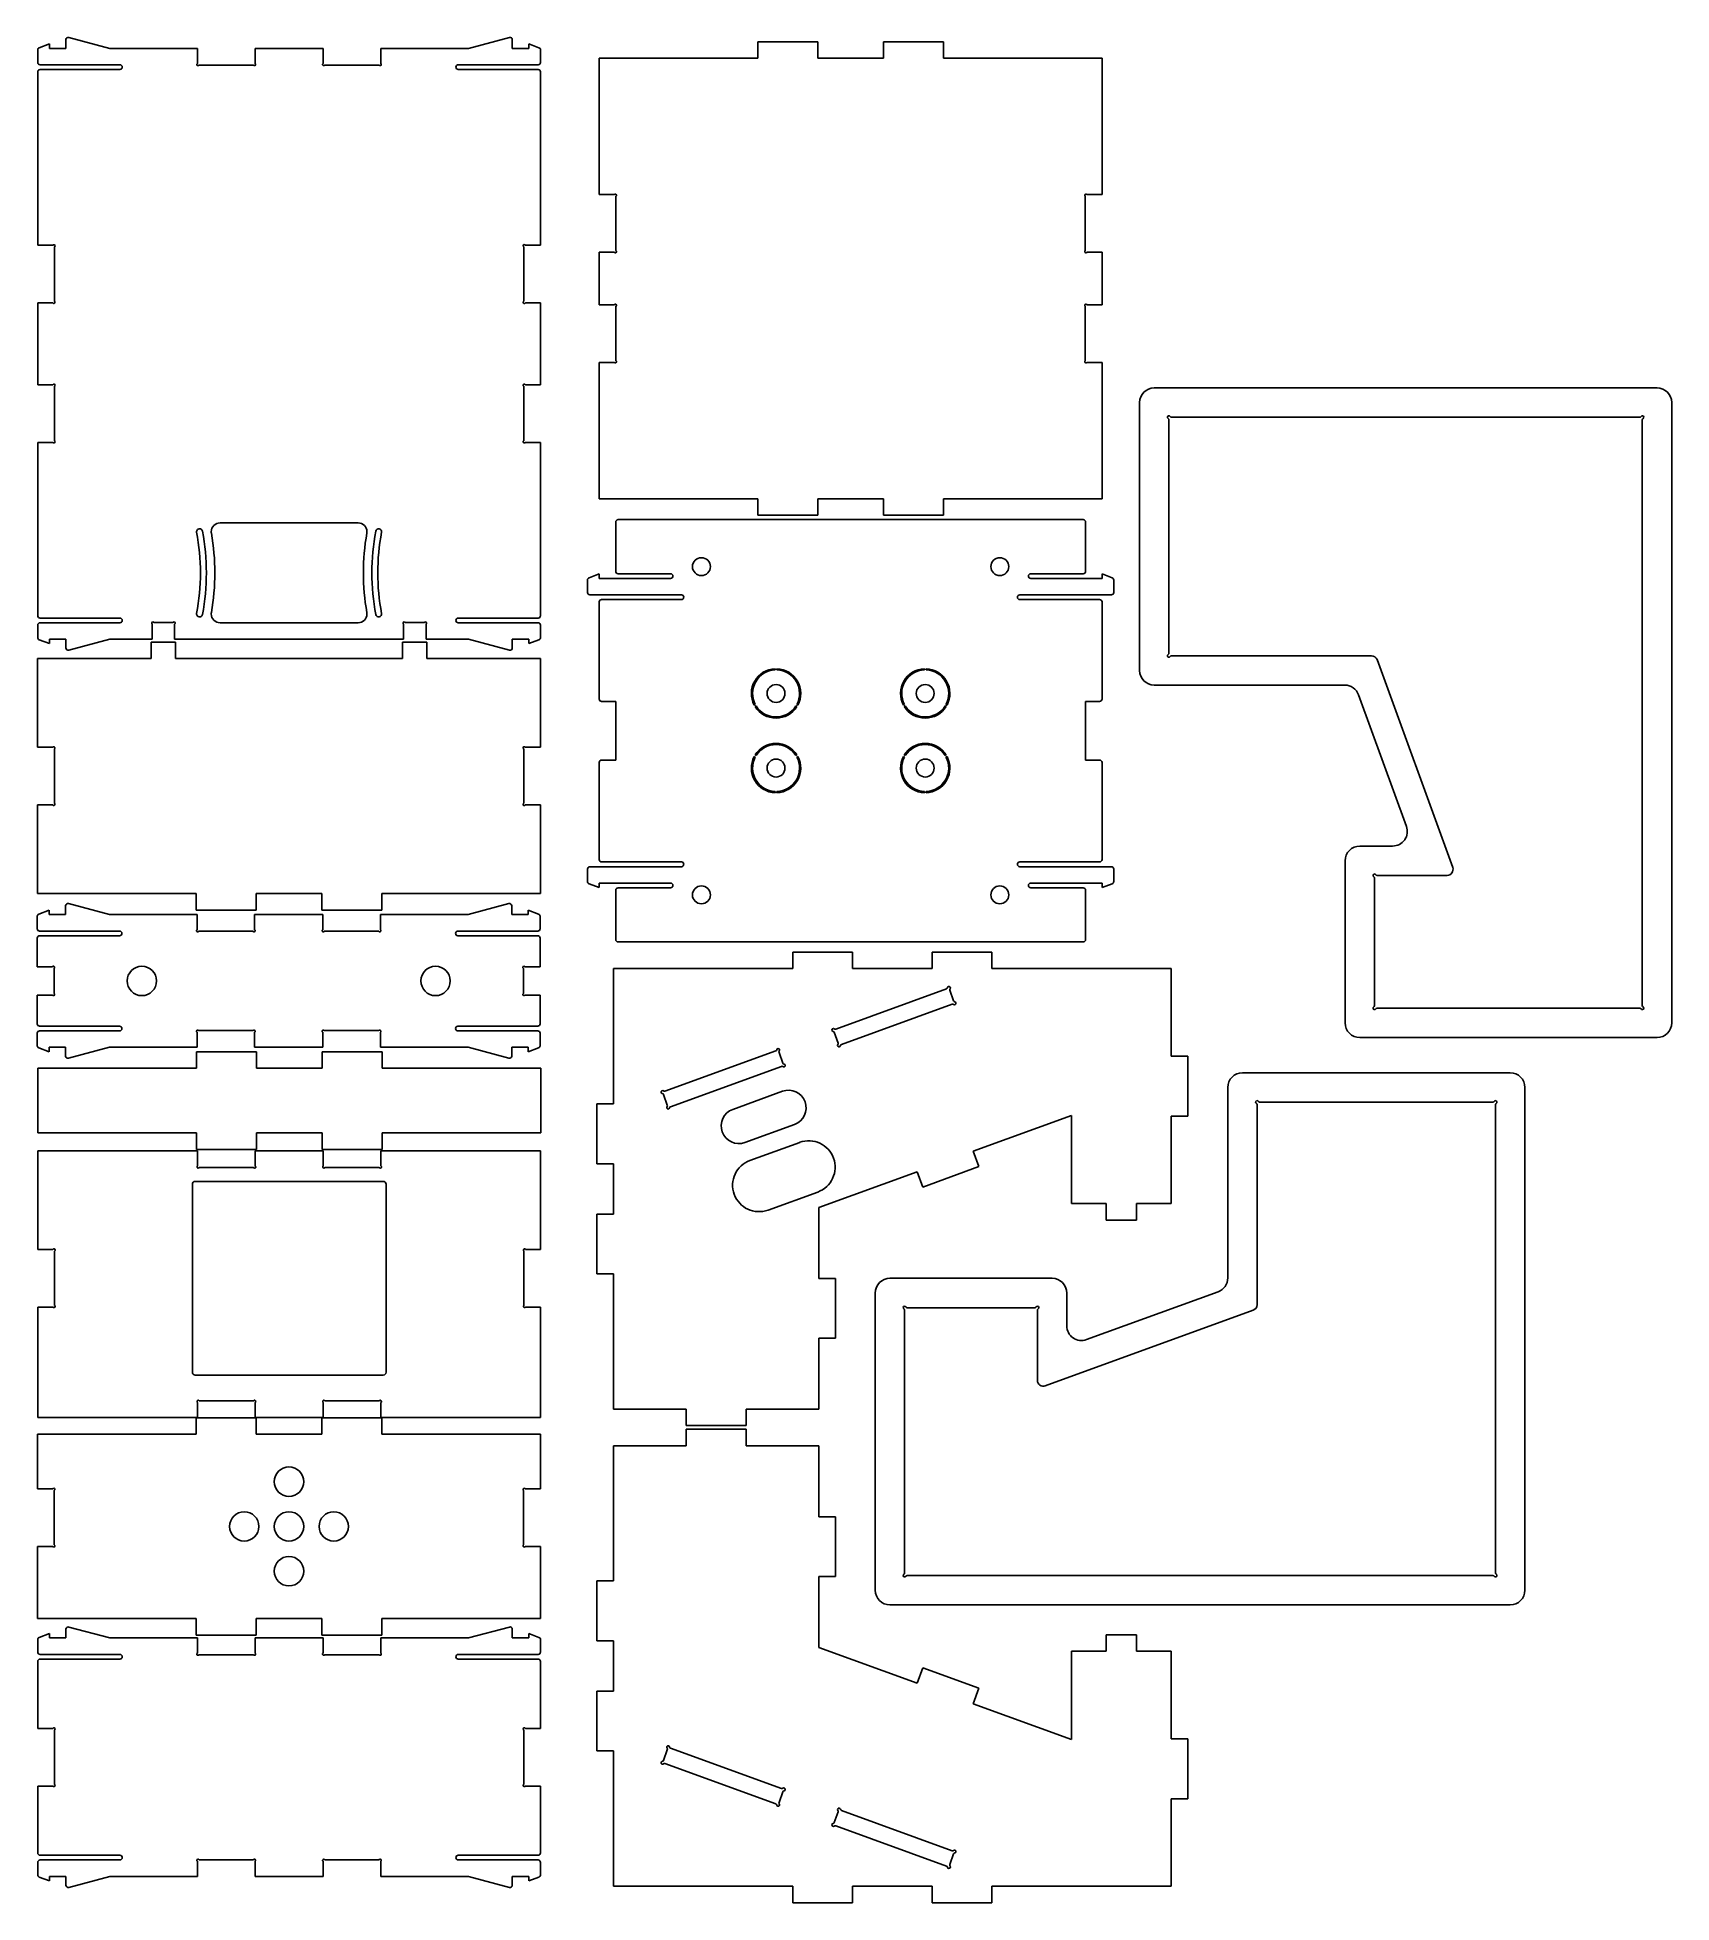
# Model space of a CAD drawing. Header units: millimetres. Extents: x 0 to 278, y -3 to 315.
import ezdxf

# ---------------------------------------------------------------- set-up
doc = ezdxf.new("R2010")
doc.units = ezdxf.units.MM
for name, color, linetype in [('Shape2DView', 7, 'CONTINUOUS'), ('Shape2DView001', 7, 'CONTINUOUS'), ('Shape2DView003', 7, 'CONTINUOUS'), ('Shape2DView004', 7, 'CONTINUOUS'), ('Shape2DView005', 7, 'CONTINUOUS'), ('Shape2DView006', 7, 'CONTINUOUS'), ('Shape2DView007', 7, 'CONTINUOUS'), ('Shape2DView008', 7, 'CONTINUOUS'), ('Shape2DView009', 7, 'CONTINUOUS'), ('Shape2DView010', 7, 'CONTINUOUS'), ('Shape2DView011', 7, 'CONTINUOUS'), ('Shape2DView012', 7, 'CONTINUOUS'), ('Shape2DView013', 7, 'CONTINUOUS')]:
    doc.layers.add(name, color=color, linetype=linetype)

msp = doc.modelspace()

# ---------------------------------------------------------------- linework, layer by layer
at = {"layer": 'Shape2DView'}
for p, q in [((0, 40.0785), (0, 42.2013)), ((0.259551, 42.5758), (2, 43.2285)), ((2, 43.2285), (2, 42.4785)), ((2, 42.4785), (4.8, 42.4785)), ((4.8, 42.4785), (4.8, 43.9572)), ((5.30353, 44.3436), (12.2641, 42.4785)), ((12.2641, 42.4785), (27.1934, 42.4785)), ((27.1934, 42.4785), (27.1934, 39.9038)), ((37.0067, 42.4785), (48.5934, 42.4785)), ((37.0067, 42.4785), (37.0067, 39.9038)), ((48.5934, 42.4785), (48.5934, 39.9038)), ((58.4067, 42.4785), (73.3359, 42.4785)), ((58.4067, 42.4785), (58.4067, 39.9038)), ((73.3359, 42.4785), (80.2965, 44.3436)), ((80.8, 43.9572), (80.8, 42.4785)), ((80.8, 42.4785), (83.6, 42.4785)), ((85.3404, 42.5758), (83.6, 43.2285)), ((83.6, 43.2285), (83.6, 42.4785)), ((85.6, 42.2013), (85.6, 40.0785)), ((0, 27.0851), (0, 38.4785)), ((14, 39.6785), (0.4, 39.6785)), ((0.4, 38.8785), (14, 38.8785)), ((36.7347, 39.6318), (27.4653, 39.6318)), ((58.1347, 39.6318), (48.8653, 39.6318)), ((85.2, 39.6785), (71.6, 39.6785)), ((71.6, 38.8785), (85.2, 38.8785)), ((85.6, 38.4785), (85.6, 27.0851)), ((0, 27.0851), (2.57466, 27.0851)), ((2.84665, 26.8132), (2.84665, 17.5438)), ((82.7534, 26.8132), (82.7534, 17.5438)), ((83.0253, 27.0851), (85.6, 27.0851)), ((0, 17.2718), (2.57466, 17.2718)), ((0, 5.8785), (0, 17.2718)), ((83.0253, 17.2718), (85.6, 17.2718)), ((85.6, 17.2718), (85.6, 5.8785)), ((0, 2.1557), (0, 4.2785)), ((14, 5.4785), (0.4, 5.4785)), ((0.4, 4.6785), (14, 4.6785)), ((27.1934, 1.8785), (27.1934, 4.45316)), ((27.4653, 4.72515), (36.7347, 4.72515)), ((37.0067, 1.8785), (37.0067, 4.45316)), ((48.5934, 1.8785), (48.5934, 4.45316)), ((48.8653, 4.72515), (58.1347, 4.72515)), ((58.4067, 1.8785), (58.4067, 4.45316)), ((85.2, 5.4785), (71.6, 5.4785)), ((71.6, 4.6785), (85.2, 4.6785)), ((85.6, 4.2785), (85.6, 2.1557)), ((0.259551, 1.78116), (2, 1.1285)), ((2, 1.1285), (2, 1.8785)), ((4.8, 1.8785), (2, 1.8785)), ((4.8, 0.399786), (4.8, 1.8785)), ((12.2641, 1.8785), (5.30353, 0.013416)), ((27.1934, 1.8785), (12.2641, 1.8785)), ((48.5934, 1.8785), (37.0067, 1.8785)), ((73.3359, 1.8785), (58.4067, 1.8785)), ((80.2965, 0.013416), (73.3359, 1.8785)), ((80.8, 1.8785), (80.8, 0.399786)), ((83.6, 1.8785), (80.8, 1.8785)), ((83.6, 1.1285), (83.6, 1.8785)), ((85.3404, 1.78116), (83.6, 1.1285))]:
    msp.add_line(p, q, dxfattribs=at)
for centre, radius, start, end in [((0.4, 42.2013), 0.4, 110.556, 180), ((5.2, 43.9572), 0.4, 75, 180), ((80.4, 43.9572), 0.4, 0, 105), ((85.2, 42.2013), 0.4, 0, 69.444), ((0.4, 40.0785), 0.4, 180, -90), ((0.4, 38.4785), 0.4, 90, 180), ((14, 39.2785), 0.4, -90, 90), ((27.2929, 39.7314), 0.19911, 120, -90), ((27.2929, 39.7314), 0.19911, -90, -30), ((36.9071, 39.7314), 0.19911, -150, -90), ((36.9071, 39.7314), 0.19911, -90, 60), ((48.6929, 39.7314), 0.19911, 120, -90), ((48.6929, 39.7314), 0.19911, -90, -30), ((58.3071, 39.7314), 0.19911, -150, -90), ((58.3071, 39.7314), 0.19911, -90, 60), ((71.6, 39.2785), 0.4, 90, -90), ((85.2, 40.0785), 0.4, -90, 0), ((85.2, 38.4785), 0.4, 0, 90), ((2.74709, 26.9856), 0.19911, 0, 150), ((2.74709, 26.9856), 0.19911, -60, 0), ((82.8529, 26.9856), 0.19911, 30, -120), ((2.74709, 17.3714), 0.19911, -150, 0), ((2.74709, 17.3714), 0.19911, 0, 60), ((82.8529, 17.3714), 0.19911, 120, -30), ((0.4, 5.8785), 0.4, 180, -90), ((0.4, 4.2785), 0.4, 90, 180), ((14, 5.0785), 0.4, -90, 90), ((27.2929, 4.62559), 0.19911, 90, -120), ((27.2929, 4.62559), 0.19911, 30, 90), ((36.9071, 4.62559), 0.19911, 90, 150), ((36.9071, 4.62559), 0.19911, -60, 90), ((48.6929, 4.62559), 0.19911, 90, -120), ((48.6929, 4.62559), 0.19911, 30, 90), ((58.3071, 4.62559), 0.19911, 90, 150), ((58.3071, 4.62559), 0.19911, -60, 90), ((71.6, 5.0785), 0.4, 90, -90), ((85.2, 5.8785), 0.4, -90, 0), ((85.2, 4.2785), 0.4, 0, 90), ((0.4, 2.1557), 0.4, 180, -110.556), ((5.2, 0.399786), 0.4, 180, -75), ((80.4, 0.399786), 0.4, -105, 0), ((85.2, 2.1557), 0.4, -69.444, 0)]:
    msp.add_arc(centre, radius, start, end, dxfattribs=at)
at = {"layer": 'Shape2DView001'}
for p, q in [((37.1707, 79.9521), (26.984, 79.9521)), ((26.984, 77.1521), (26.984, 79.9521)), ((37.1707, 77.1521), (37.1707, 79.9521)), ((58.5707, 79.9522), (48.384, 79.9522)), ((48.384, 77.1522), (48.384, 79.9522)), ((58.5707, 77.1522), (58.5707, 79.9522)), ((-0.022659, 77.152), (26.984, 77.1521)), ((-0.022624, 67.8637), (-0.022659, 77.152)), ((37.1707, 77.1521), (48.384, 77.1522)), ((58.5707, 77.1522), (85.5773, 77.1523)), ((85.5773, 77.1523), (85.5774, 67.864)), ((2.55204, 67.8637), (-0.022624, 67.8637)), ((2.82403, 67.5917), (2.82406, 58.3224)), ((82.7307, 67.592), (82.7308, 58.3227)), ((85.5774, 67.864), (83.0027, 67.864)), ((2.55207, 58.0504), (-0.022587, 58.0504)), ((-0.022541, 45.7824), (-0.022587, 58.0504)), ((85.5774, 58.0507), (83.0028, 58.0507)), ((85.5774, 58.0507), (85.5775, 45.7827)), ((26.9841, 45.7825), (-0.022541, 45.7824)), ((26.9841, 45.7825), (26.9841, 42.9825)), ((48.3841, 45.7826), (37.1708, 45.7826)), ((37.1708, 45.7826), (37.1708, 42.9826)), ((48.3841, 45.7826), (48.3841, 42.9826)), ((85.5775, 45.7827), (58.5708, 45.7826)), ((58.5708, 45.7826), (58.5708, 42.9826)), ((26.9841, 42.9825), (37.1708, 42.9826)), ((48.3841, 42.9826), (58.5708, 42.9826))]:
    msp.add_line(p, q, dxfattribs=at)
for centre in [(42.7774, 69.0874), (35.1574, 61.4673), (42.7774, 61.4674), (50.3974, 61.4674), (42.7774, 53.8474)]:
    msp.add_circle(centre, 2.5, dxfattribs=at)
for centre, start, end in [((2.72447, 67.7642), -59.9998, 150), ((82.8303, 67.7645), 30.0002, -180), ((82.8303, 67.7645), -180, -120), ((2.72451, 58.15), -150, 60.0002), ((82.8303, 58.1503), 120, -180), ((82.8303, 58.1503), -180, -29.9998)]:
    msp.add_arc(centre, 0.19911, start, end, dxfattribs=at)
at = {"layer": 'Shape2DView003'}
for p, q in [((27.0353, 139.459), (27.0353, 142.259)), ((37.222, 142.259), (27.0353, 142.259)), ((37.222, 139.459), (37.222, 142.259)), ((48.4353, 139.459), (48.4353, 142.259)), ((58.622, 142.259), (48.4353, 142.259)), ((58.622, 139.459), (58.622, 142.259)), ((0.028462, 128.458), (0.028606, 139.46)), ((0.028606, 139.46), (27.0353, 139.459)), ((37.222, 139.459), (48.4353, 139.459)), ((58.622, 139.459), (85.6286, 139.459)), ((85.6286, 139.459), (85.6285, 128.457)), ((27.0351, 128.458), (0.028462, 128.458)), ((27.0351, 128.458), (27.0351, 125.658)), ((48.4351, 128.458), (37.2218, 128.458)), ((37.2218, 128.458), (37.2218, 125.658)), ((48.4351, 128.458), (48.4351, 125.658)), ((85.6285, 128.457), (58.6218, 128.458)), ((58.6218, 128.458), (58.6218, 125.658)), ((27.0351, 125.658), (37.2218, 125.658)), ((48.4351, 125.658), (58.6218, 125.658))]:
    msp.add_line(p, q, dxfattribs=at)
at = {"layer": 'Shape2DView004'}
for p, q in [((-0.072751, 163.236), (-0.072751, 165.359)), ((1.92725, 166.386), (0.1868, 165.734)), ((1.92725, 165.636), (1.92725, 166.386)), ((1.92725, 165.636), (4.72725, 165.636)), ((4.72725, 165.636), (4.72725, 167.115)), ((5.23078, 167.501), (12.1914, 165.636)), ((12.1914, 165.636), (27.1206, 165.636)), ((27.1206, 165.636), (27.1206, 163.062)), ((36.9339, 165.636), (48.5206, 165.636)), ((36.9339, 165.636), (36.9339, 163.062)), ((48.5206, 165.636), (48.5206, 163.062)), ((58.3339, 165.636), (73.2631, 165.636)), ((58.3339, 165.636), (58.3339, 163.062)), ((73.2631, 165.636), (80.2237, 167.501)), ((80.7272, 167.115), (80.7272, 165.636)), ((80.7272, 165.636), (83.5272, 165.636)), ((83.5272, 166.386), (85.2677, 165.734)), ((83.5272, 165.636), (83.5272, 166.386)), ((85.5272, 165.359), (85.5272, 163.236)), ((13.9272, 162.836), (0.327249, 162.836)), ((0.327249, 162.036), (13.9272, 162.036)), ((36.6619, 162.79), (27.3926, 162.79)), ((58.0619, 162.79), (48.7926, 162.79)), ((85.1272, 162.836), (71.5272, 162.836)), ((71.5272, 162.036), (85.1272, 162.036)), ((-0.072751, 156.743), (-0.072751, 161.636)), ((85.5272, 161.636), (85.5272, 156.743)), ((-0.072751, 156.743), (2.50191, 156.743)), ((2.7739, 156.471), (2.7739, 152.202)), ((82.6806, 156.471), (82.6806, 152.202)), ((82.9526, 156.743), (85.5272, 156.743)), ((-0.072751, 151.93), (2.50191, 151.93)), ((-0.072751, 147.036), (-0.072751, 151.93)), ((82.9526, 151.93), (85.5272, 151.93)), ((85.5272, 151.93), (85.5272, 147.036)), ((13.9272, 146.636), (0.327249, 146.636)), ((85.1272, 146.636), (71.5272, 146.636)), ((-0.072751, 143.314), (-0.072751, 145.436)), ((0.1868, 142.939), (1.92725, 142.286)), ((0.327249, 145.836), (13.9272, 145.836)), ((1.92725, 143.036), (1.92725, 142.286)), ((4.72725, 143.036), (1.92725, 143.036)), ((4.72725, 141.558), (4.72725, 143.036)), ((12.1914, 143.036), (5.23078, 141.171)), ((27.1206, 143.036), (12.1914, 143.036)), ((27.1206, 145.611), (27.1206, 143.036)), ((36.6619, 145.883), (27.3926, 145.883)), ((36.9339, 145.611), (36.9339, 143.036)), ((48.5206, 143.036), (36.9339, 143.036)), ((48.5206, 145.611), (48.5206, 143.036)), ((58.0619, 145.883), (48.7926, 145.883)), ((58.3339, 145.611), (58.3339, 143.036)), ((73.2631, 143.036), (58.3339, 143.036)), ((71.5272, 145.836), (85.1272, 145.836)), ((80.2237, 141.171), (73.2631, 143.036)), ((80.7272, 143.036), (80.7272, 141.558)), ((83.5272, 143.036), (80.7272, 143.036)), ((83.5272, 143.036), (83.5272, 142.286)), ((85.2677, 142.939), (83.5272, 142.286)), ((85.5272, 145.436), (85.5272, 143.314))]:
    msp.add_line(p, q, dxfattribs=at)
for centre in [(17.7272, 154.336), (67.7272, 154.336)]:
    msp.add_circle(centre, 2.5, dxfattribs=at)
for centre, radius, start, end in [((0.327249, 165.359), 0.4, 110.556, 180), ((5.12725, 167.115), 0.4, 75, 180), ((80.3272, 167.115), 0.4, 0, 105), ((85.1272, 165.359), 0.4, 0, 69.444), ((0.327249, 163.236), 0.4, 180, -90), ((0.327249, 161.636), 0.4, 90, 180), ((13.9272, 162.436), 0.4, -90, 90), ((27.2202, 162.889), 0.19911, 120, -90), ((27.2202, 162.889), 0.19911, -90, -30), ((36.8343, 162.889), 0.19911, -150, -90), ((36.8343, 162.889), 0.19911, -90, 60), ((48.6202, 162.889), 0.19911, 120, -90), ((48.6202, 162.889), 0.19911, -90, -30), ((58.2343, 162.889), 0.19911, -150, -90), ((58.2343, 162.889), 0.19911, -90, 60), ((71.5272, 162.436), 0.4, 90, -90), ((85.1272, 163.236), 0.4, -90, 0), ((85.1272, 161.636), 0.4, 0, 90), ((2.67434, 156.643), 0.19911, 0, 150), ((2.67434, 156.643), 0.19911, -60, 0), ((82.7802, 156.643), 0.19911, 30, -120), ((2.67434, 152.029), 0.19911, -150, 0), ((2.67434, 152.029), 0.19911, 0, 60), ((82.7802, 152.029), 0.19911, 120, -30), ((0.327249, 147.036), 0.4, 180, -90), ((13.9272, 146.236), 0.4, -90, 90), ((71.5272, 146.236), 0.4, 90, -90), ((85.1272, 147.036), 0.4, -90, 0), ((0.327249, 145.436), 0.4, 90, 180), ((0.327249, 143.314), 0.4, 180, -110.556), ((27.2202, 145.783), 0.19911, 30, -120), ((36.8343, 145.783), 0.19911, -60, 150), ((48.6202, 145.783), 0.19911, 30, -120), ((58.2343, 145.783), 0.19911, -60, 150), ((85.1272, 145.436), 0.4, 0, 90), ((85.1272, 143.314), 0.4, -69.444, 0), ((5.12725, 141.558), 0.4, 180, -75), ((80.3272, 141.558), 0.4, -105, 0)]:
    msp.add_arc(centre, radius, start, end, dxfattribs=at)
at = {"layer": 'Shape2DView005'}
for p, q in [((23.4735, 212.012), (19.2868, 212.012)), ((19.2868, 209.212), (19.2868, 212.012)), ((23.4735, 209.212), (23.4735, 212.012)), ((66.2735, 212.013), (62.0868, 212.013)), ((62.0868, 209.213), (62.0868, 212.013)), ((66.2735, 209.213), (66.2735, 212.013)), ((-0.019845, 209.212), (19.2868, 209.212)), ((-0.019758, 194.119), (-0.019845, 209.212)), ((23.4735, 209.212), (62.0868, 209.213)), ((66.2735, 209.213), (85.5802, 209.213)), ((85.5802, 209.213), (85.5802, 194.12)), ((2.5549, 194.119), (-0.019758, 194.119)), ((2.82689, 193.847), (2.82695, 184.578)), ((82.7336, 193.847), (82.7336, 184.578)), ((85.5802, 194.12), (83.0056, 194.119)), ((2.55496, 184.306), (-0.019702, 184.306)), ((-0.019616, 169.212), (-0.019702, 184.306)), ((85.5803, 184.306), (83.0056, 184.306)), ((85.5803, 184.306), (85.5804, 169.213)), ((26.987, 169.213), (-0.019616, 169.212)), ((26.987, 169.213), (26.9871, 166.413)), ((48.387, 169.213), (37.1737, 169.213)), ((37.1737, 169.213), (37.1738, 166.413)), ((48.387, 169.213), (48.3871, 166.413)), ((85.5804, 169.213), (58.5737, 169.213)), ((58.5737, 169.213), (58.5738, 166.413)), ((26.9871, 166.413), (37.1738, 166.413)), ((48.3871, 166.413), (58.5738, 166.413))]:
    msp.add_line(p, q, dxfattribs=at)
for centre, start, end in [((2.72734, 194.019), -59.9997, 150), ((82.8331, 194.02), 30.0003, -180), ((82.8331, 194.02), -180, -120), ((2.72739, 184.405), -150, 60.0003), ((82.8332, 184.406), 120, -180), ((82.8332, 184.406), -180, -29.9997)]:
    msp.add_arc(centre, 0.19911, start, end, dxfattribs=at)
at = {"layer": 'Shape2DView006'}
for p, q in [((4.8, 314.591), (4.8, 313.112)), ((12.2641, 313.112), (5.30353, 314.977)), ((80.2965, 314.977), (73.3359, 313.112)), ((80.8, 313.112), (80.8, 314.591)), ((0, 310.712), (0, 312.835)), ((0.259551, 313.209), (2, 313.862)), ((2, 313.862), (2, 313.112)), ((2, 313.112), (4.8, 313.112)), ((27.1933, 313.112), (12.2641, 313.112)), ((27.1933, 313.112), (27.1933, 310.537)), ((37.0066, 313.112), (37.0066, 310.537)), ((48.5934, 313.112), (37.0066, 313.112)), ((48.5934, 313.112), (48.5934, 310.537)), ((58.4066, 313.112), (58.4066, 310.537)), ((73.3359, 313.112), (58.4067, 313.112)), ((83.6, 313.112), (80.8, 313.112)), ((83.6, 313.862), (83.6, 313.112)), ((85.3404, 313.209), (83.6, 313.862)), ((85.6, 312.835), (85.6, 310.712)), ((0, 279.594), (0, 309.112)), ((14, 310.312), (0.4, 310.312)), ((0.4, 309.512), (14, 309.512)), ((36.7347, 310.265), (27.4653, 310.265)), ((58.1347, 310.265), (48.8653, 310.265)), ((85.2, 310.312), (71.6, 310.312)), ((71.6, 309.512), (85.2, 309.512)), ((85.6, 309.112), (85.6, 279.594)), ((0, 279.594), (2.57466, 279.594)), ((83.0253, 279.594), (85.6, 279.594)), ((2.84665, 279.322), (2.84665, 270.052)), ((82.7533, 279.322), (82.7533, 270.052)), ((0, 255.844), (0, 269.78)), ((0, 269.78), (2.57466, 269.78)), ((83.0253, 269.78), (85.6, 269.78)), ((85.6, 269.78), (85.6, 255.844)), ((0, 255.844), (2.57466, 255.844)), ((2.84665, 255.572), (2.84665, 246.302)), ((82.7533, 255.572), (82.7533, 246.302)), ((83.0253, 255.844), (85.6, 255.844)), ((0, 216.512), (0, 246.03)), ((0, 246.03), (2.57466, 246.03)), ((83.0253, 246.03), (85.6, 246.03)), ((85.6, 246.03), (85.6, 216.512)), ((31.05, 232.312), (54.55, 232.312)), ((14, 216.112), (0.4, 216.112)), ((71.6, 216.112), (85.2, 216.112)), ((0, 212.789), (0, 214.912)), ((0.4, 215.312), (14, 215.312)), ((19.4933, 212.512), (19.4933, 215.087)), ((19.7653, 215.359), (23.0347, 215.359)), ((23.3066, 212.512), (23.3066, 215.087)), ((54.55, 215.312), (31.05, 215.312)), ((62.2933, 212.512), (62.2933, 215.087)), ((62.5653, 215.359), (65.8347, 215.359)), ((66.1066, 212.512), (66.1066, 215.087)), ((85.2, 215.312), (71.6, 215.312)), ((85.6, 214.912), (85.6, 212.789)), ((0.259551, 212.415), (2, 211.762)), ((2, 212.512), (4.8, 212.512)), ((2, 211.762), (2, 212.512)), ((4.8, 212.512), (4.8, 211.033)), ((5.30353, 210.647), (12.2641, 212.512)), ((12.2641, 212.512), (19.4933, 212.512)), ((23.3066, 212.512), (62.2933, 212.512)), ((66.1066, 212.512), (73.3359, 212.512)), ((73.3359, 212.512), (80.2965, 210.647)), ((83.6, 212.512), (80.8, 212.512)), ((80.8, 211.033), (80.8, 212.512)), ((83.6, 211.762), (83.6, 212.512)), ((85.3404, 212.415), (83.6, 211.762))]:
    msp.add_line(p, q, dxfattribs=at)
for centre, radius, start, end in [((5.2, 314.591), 0.4, 75, 180), ((80.4, 314.591), 0.4, 0, 105), ((0.4, 312.835), 0.4, 110.556, 180), ((85.2, 312.835), 0.4, 0, 69.444), ((0.4, 310.712), 0.4, 180, -90), ((0.4, 309.112), 0.4, 90, 180), ((14, 309.912), 0.4, -90, 90), ((27.2929, 310.365), 0.19911, 120, -90), ((27.2929, 310.365), 0.19911, -90, -30), ((36.9071, 310.365), 0.19911, -150, -90), ((36.9071, 310.365), 0.19911, -90, 60), ((48.6929, 310.365), 0.19911, 120, -90), ((48.6929, 310.365), 0.19911, -90, -30), ((58.3071, 310.365), 0.19911, -150, -90), ((58.3071, 310.365), 0.19911, -90, 60), ((71.6, 309.912), 0.4, 90, -90), ((85.2, 310.712), 0.4, -90, 0), ((85.2, 309.112), 0.4, 0, 90), ((2.74709, 279.494), 0.19911, 0, 150), ((2.74709, 279.494), 0.19911, -60, 0), ((82.8529, 279.494), 0.19911, 30, -120), ((2.74709, 269.88), 0.19911, 0, 60), ((82.8529, 269.88), 0.19911, 120, -30), ((2.74709, 269.88), 0.19911, -150, 0), ((2.74709, 255.744), 0.19911, 0, 150), ((2.74709, 255.744), 0.19911, -60, 0), ((82.8529, 255.744), 0.19911, 30, -120), ((2.74709, 246.13), 0.19911, -150, 0), ((2.74709, 246.13), 0.19911, 0, 60), ((82.8529, 246.13), 0.19911, 120, -30), ((31.05, 230.812), 1.5, 90, 180), ((54.55, 230.812), 1.5, 0, 90), ((27.55, 230.812), 0.5, 10.7037, -169.296), ((-9.48333, 223.812), 37.1891, -10.7037, 10.7037), ((-9.48333, 223.812), 38.1891, -10.7037, 10.7037), ((31.05, 230.812), 1.5, 180, -170.202), ((-9.48333, 223.812), 39.6333, -9.79819, 9.79819), ((95.0833, 223.812), 39.6333, 170.202, -170.202), ((54.55, 230.812), 1.5, -9.79819, 0.00001185), ((95.0833, 223.812), 38.1891, 169.296, -169.296), ((58.05, 230.812), 0.5, -10.7037, 169.296), ((95.0833, 223.812), 37.1891, 169.296, -169.296), ((0.4, 216.512), 0.4, 180, -90), ((14, 215.712), 0.4, -90, 90), ((27.55, 216.812), 0.5, 169.296, -10.7037), ((31.05, 216.812), 1.5, 170.202, 180), ((31.05, 216.812), 1.5, 180, -90), ((54.55, 216.812), 1.5, -90, 0), ((54.55, 216.812), 1.5, 0, 9.79819), ((58.05, 216.812), 0.5, -169.296, 10.7037), ((71.6, 215.712), 0.4, 90, -90), ((85.2, 216.512), 0.4, -90, 0), ((0.4, 214.912), 0.4, 90, 180), ((0.4, 212.789), 0.4, 180, -110.556), ((19.5929, 215.259), 0.19911, 90, -120), ((19.5929, 215.259), 0.19911, 30, 90), ((23.2071, 215.259), 0.19911, 90, 150), ((23.2071, 215.259), 0.19911, -60, 90), ((62.3929, 215.259), 0.19911, 90, -120), ((62.3929, 215.259), 0.19911, 30, 90), ((66.0071, 215.259), 0.19911, 90, 150), ((66.0071, 215.259), 0.19911, -60, 90), ((85.2, 214.912), 0.4, 0, 90), ((85.2, 212.789), 0.4, -69.444, 0), ((5.2, 211.033), 0.4, 180, -75), ((80.4, 211.033), 0.4, -105, 0)]:
    msp.add_arc(centre, radius, start, end, dxfattribs=at)
at = {"layer": 'Shape2DView007'}
for p, q in [((95.6, 311.434), (122.607, 311.434)), ((95.6, 288.215), (95.6, 311.434)), ((122.607, 311.434), (122.607, 314.234)), ((132.793, 314.234), (122.607, 314.234)), ((132.793, 311.434), (132.793, 314.234)), ((132.793, 311.434), (144.007, 311.434)), ((144.007, 311.434), (144.007, 314.234)), ((154.193, 314.234), (144.007, 314.234)), ((154.193, 311.434), (154.193, 314.234)), ((154.193, 311.434), (181.2, 311.434)), ((181.2, 311.434), (181.2, 288.215)), ((95.6, 288.215), (98.1747, 288.215)), ((98.4466, 278.674), (98.4466, 287.943)), ((178.353, 278.674), (178.353, 287.943)), ((178.625, 288.215), (181.2, 288.215)), ((95.6, 278.402), (98.1747, 278.402)), ((95.6, 269.465), (95.6, 278.402)), ((178.625, 278.402), (181.2, 278.402)), ((181.2, 278.402), (181.2, 269.465)), ((95.6, 269.465), (98.1747, 269.465)), ((98.4466, 259.924), (98.4466, 269.193)), ((178.353, 259.924), (178.353, 269.193)), ((178.625, 269.465), (181.2, 269.465)), ((95.6, 236.434), (95.6, 259.652)), ((95.6, 259.652), (98.1747, 259.652)), ((178.625, 259.652), (181.2, 259.652)), ((181.2, 259.652), (181.2, 236.434)), ((122.607, 236.434), (95.6, 236.434)), ((122.607, 236.434), (122.607, 233.634)), ((144.007, 236.434), (132.793, 236.434)), ((132.793, 236.434), (132.793, 233.634)), ((144.007, 236.434), (144.007, 233.634)), ((181.2, 236.434), (154.193, 236.434)), ((154.193, 236.434), (154.193, 233.634)), ((122.607, 233.634), (132.793, 233.634)), ((144.007, 233.634), (154.193, 233.634))]:
    msp.add_line(p, q, dxfattribs=at)
for centre, start, end in [((98.3471, 288.116), 0, 150), ((98.3471, 288.116), -60, 0), ((178.453, 288.116), 30, -120), ((98.3471, 278.501), -150, 0), ((98.3471, 278.501), 0, 60), ((178.453, 278.501), 120, -30), ((98.3471, 269.366), 0, 150), ((98.3471, 269.366), -60, 0), ((178.453, 269.366), 30, -120), ((98.3471, 259.751), -150, 0), ((98.3471, 259.751), 0, 60), ((178.453, 259.751), 120, -30)]:
    msp.add_arc(centre, 0.19911, start, end, dxfattribs=at)
at = {"layer": 'Shape2DView008'}
for p, q in [((128.532, 159.234), (138.718, 159.234)), ((128.532, 156.434), (128.532, 159.234)), ((138.718, 156.434), (138.718, 159.234)), ((152.282, 159.234), (162.468, 159.234)), ((152.282, 156.434), (152.282, 159.234)), ((162.468, 156.434), (162.468, 159.234)), ((128.532, 156.434), (98, 156.434)), ((98, 156.434), (98, 133.402)), ((152.282, 156.434), (138.718, 156.434)), ((193, 156.434), (162.468, 156.434)), ((193, 141.527), (193, 156.434)), ((154.726, 153.008), (135.862, 146.143)), ((155.942, 150.932), (155.281, 152.75)), ((136.82, 143.512), (155.683, 150.377)), ((135.604, 145.588), (136.265, 143.77)), ((125.652, 142.426), (106.788, 135.561)), ((107.746, 132.93), (126.609, 139.795)), ((126.868, 140.35), (126.207, 142.168)), ((193, 141.527), (195.8, 141.527)), ((195.8, 141.527), (195.8, 131.34)), ((98, 133.402), (95.2, 133.402)), ((95.2, 123.215), (95.2, 133.402)), ((106.529, 135.006), (107.191, 133.188)), ((118.339, 132.476), (126.796, 135.554)), ((159.286, 125.35), (176, 131.434)), ((176, 131.434), (176, 116.434)), ((193, 116.434), (193, 131.34)), ((193, 131.34), (195.8, 131.34)), ((128.848, 129.916), (120.391, 126.838)), ((121.267, 123.782), (129.724, 126.86)), ((159.286, 125.35), (160.244, 122.719)), ((98, 123.215), (95.2, 123.215)), ((98, 123.215), (98, 114.652)), ((133, 115.783), (149.714, 121.866)), ((149.714, 121.866), (150.671, 119.235)), ((160.244, 122.719), (150.671, 119.235)), ((132.802, 118.403), (124.345, 115.325)), ((98, 114.652), (95.2, 114.652)), ((95.2, 104.465), (95.2, 114.652)), ((133, 103.702), (133, 115.783)), ((176, 116.434), (181.907, 116.434)), ((181.907, 116.434), (181.907, 113.634)), ((187.093, 116.434), (193, 116.434)), ((187.093, 116.434), (187.093, 113.634)), ((187.093, 113.634), (181.907, 113.634)), ((98, 104.465), (95.2, 104.465)), ((98, 104.465), (98, 81.4336)), ((133, 103.702), (135.8, 103.702)), ((135.8, 103.702), (135.8, 93.5149)), ((133, 81.4336), (133, 93.5149)), ((133, 93.5149), (135.8, 93.5149)), ((98, 81.4336), (110.407, 81.4336)), ((110.407, 81.4336), (110.407, 78.6336)), ((120.593, 81.4336), (120.593, 78.6336)), ((120.593, 81.4336), (133, 81.4336)), ((120.593, 78.6336), (110.407, 78.6336))]:
    msp.add_line(p, q, dxfattribs=at)
for centre, radius, start, end in [((154.64, 153.243), 0.25, -70, -10), ((155.133, 153.157), 0.25, -40, 170), ((155.516, 152.835), 0.25, 140, -160), ((155.769, 150.142), 0.25, 50, 110), ((156.09, 150.525), 0.25, -130, 80), ((156.177, 151.018), 0.25, -160, -100), ((135.455, 145.995), 0.25, 50, -100), ((135.777, 146.378), 0.25, -130, -70), ((135.369, 145.502), 0.25, 20, 80), ((136.413, 143.364), 0.25, 140, -10), ((136.03, 143.685), 0.25, -40, 20), ((136.906, 143.277), 0.25, 110, 170), ((125.566, 142.661), 0.25, -70, -10), ((126.059, 142.574), 0.25, -40, 170), ((126.442, 142.253), 0.25, 140, -160), ((126.695, 139.56), 0.25, 50, 110), ((127.016, 139.943), 0.25, -130, 80), ((127.103, 140.436), 0.25, -160, -100), ((106.381, 135.413), 0.25, 50, -100), ((106.295, 134.92), 0.25, 20, 80), ((106.703, 135.796), 0.25, -130, -70), ((127.822, 132.735), 3, -70, 110), ((107.339, 132.781), 0.25, 140, -10), ((106.956, 133.103), 0.25, -40, 20), ((107.831, 132.695), 0.25, 110, 170), ((119.365, 129.657), 3, 110, -70), ((131.263, 122.632), 4.5, -70, 110), ((122.806, 119.554), 4.5, 110, -70)]:
    msp.add_arc(centre, radius, start, end, dxfattribs=at)
at = {"layer": 'Shape2DView009'}
for p, q in [((110.407, 75.2094), (110.407, 78.0094)), ((120.593, 78.0094), (110.407, 78.0094)), ((120.593, 75.2094), (120.593, 78.0094)), ((98, 52.1778), (98, 75.2094)), ((98, 75.2094), (110.407, 75.2094)), ((120.593, 75.2094), (133, 75.2094)), ((133, 75.2094), (133, 63.1281)), ((133, 63.1281), (135.8, 63.1281)), ((135.8, 52.9414), (135.8, 63.1281)), ((95.2, 52.1778), (95.2, 41.9911)), ((98, 52.1778), (95.2, 52.1778)), ((133, 52.9414), (133, 40.8602)), ((133, 52.9414), (135.8, 52.9414)), ((98, 41.9911), (95.2, 41.9911)), ((98, 33.4278), (98, 41.9911)), ((187.093, 43.0094), (181.907, 43.0094)), ((181.907, 40.2094), (181.907, 43.0094)), ((187.093, 40.2094), (187.093, 43.0094)), ((133, 40.8602), (149.714, 34.7768)), ((176, 40.2094), (181.907, 40.2094)), ((176, 25.2094), (176, 40.2094)), ((187.093, 40.2094), (193, 40.2094)), ((193, 40.2094), (193, 25.3028)), ((149.714, 34.7768), (150.671, 37.408)), ((160.244, 33.9239), (150.671, 37.408)), ((95.2, 33.4278), (95.2, 23.2411)), ((98, 33.4278), (95.2, 33.4278)), ((159.286, 31.2928), (160.244, 33.9239)), ((159.286, 31.2928), (176, 25.2094)), ((98, 23.2411), (95.2, 23.2411)), ((98, 0.209439), (98, 23.2411)), ((107.191, 23.4547), (106.529, 21.6373)), ((126.609, 16.8478), (107.746, 23.7135)), ((193, 25.3028), (195.8, 25.3028)), ((195.8, 15.1161), (195.8, 25.3028)), ((106.788, 21.0823), (125.652, 14.2166)), ((126.207, 14.4754), (126.868, 16.2928)), ((136.265, 12.8726), (135.604, 11.0552)), ((155.683, 6.26568), (136.82, 13.1314)), ((193, 15.1161), (195.8, 15.1161)), ((193, 15.1161), (193, 0.209439)), ((135.862, 10.5002), (154.726, 3.63454)), ((155.281, 3.89334), (155.942, 5.71068)), ((128.532, 0.209439), (98, 0.209439)), ((128.532, 0.209439), (128.532, -2.59056)), ((152.282, 0.209439), (138.718, 0.209439)), ((138.718, 0.209439), (138.718, -2.59056)), ((152.282, 0.209439), (152.282, -2.59056)), ((193, 0.209439), (162.468, 0.209439)), ((162.468, 0.209439), (162.468, -2.59056)), ((128.532, -2.59056), (138.718, -2.59056)), ((152.282, -2.59056), (162.468, -2.59056))]:
    msp.add_line(p, q, dxfattribs=at)
for centre, start, end in [((107.339, 23.8616), 10, -140), ((106.956, 23.5402), -20, 40), ((107.831, 23.9484), -170, -110), ((106.381, 21.2304), 100, -50), ((106.295, 21.7228), -80, -20), ((106.703, 20.8474), 70, 130), ((126.695, 17.0827), -110, -50), ((127.016, 16.6997), -80, 130), ((127.103, 16.2073), 100, 160), ((125.566, 13.9817), 10, 70), ((126.059, 14.0685), -170, 40), ((126.442, 14.3899), 160, -140), ((136.413, 13.2795), 10, -140), ((136.03, 12.9581), -20, 40), ((136.906, 13.3663), -170, -110), ((135.455, 10.6483), 100, -50), ((135.369, 11.1407), -80, -20), ((135.777, 10.2653), 70, 130), ((156.09, 6.11758), -80, 130), ((154.64, 3.39962), 10, 70), ((155.133, 3.48644), -170, 40), ((155.516, 3.80783), 160, -140), ((155.769, 6.5006), -110, -50), ((156.177, 5.62517), 100, 160)]:
    msp.add_arc(centre, 0.25, start, end, dxfattribs=at)
at = {"layer": 'Shape2DView010'}
for p, q in [((98.4, 224.071), (98.4, 232.471)), ((98.8, 232.871), (178, 232.871)), ((178.4, 232.471), (178.4, 224.071)), ((93.6, 222.593), (93.6, 220.471)), ((95.6, 223.621), (93.8596, 222.968)), ((95.6, 222.871), (95.6, 223.621)), ((95.6, 222.871), (107.733, 222.871)), ((107.733, 223.671), (98.8, 223.671)), ((169.067, 223.671), (178, 223.671)), ((181.2, 222.871), (169.067, 222.871)), ((181.2, 222.871), (181.2, 223.621)), ((181.2, 223.621), (182.94, 222.968)), ((183.2, 222.593), (183.2, 220.471)), ((94, 220.071), (109.6, 220.071)), ((109.6, 219.271), (96, 219.271)), ((167.2, 220.071), (182.8, 220.071)), ((180.8, 219.271), (167.2, 219.271)), ((95.6, 218.871), (95.6, 202.331)), ((181.2, 202.331), (181.2, 218.871)), ((125.553, 207.478), (125.56, 207.278)), ((125.84, 207.278), (125.847, 207.478)), ((150.96, 207.278), (150.953, 207.478)), ((151.24, 207.278), (151.247, 207.478)), ((96, 201.931), (98.4, 201.931)), ((98.4, 201.931), (98.4, 191.931)), ((122.168, 201.403), (121.992, 201.309)), ((122.138, 201.055), (122.308, 201.161)), ((129.092, 201.161), (129.262, 201.055)), ((129.408, 201.309), (129.232, 201.403)), ((147.392, 201.309), (147.568, 201.403)), ((147.538, 201.055), (147.708, 201.161)), ((154.492, 201.161), (154.662, 201.055)), ((154.808, 201.309), (154.632, 201.403)), ((178.4, 201.931), (180.8, 201.931)), ((178.4, 201.931), (178.4, 191.931)), ((95.6, 174.991), (95.6, 191.531)), ((98.4, 191.931), (96, 191.931)), ((121.992, 192.552), (122.168, 192.458)), ((122.138, 192.806), (122.308, 192.7)), ((129.092, 192.7), (129.262, 192.806)), ((129.232, 192.458), (129.408, 192.552)), ((147.392, 192.552), (147.568, 192.458)), ((147.538, 192.806), (147.708, 192.7)), ((154.492, 192.7), (154.662, 192.806)), ((154.808, 192.552), (154.632, 192.458)), ((180.8, 191.931), (178.4, 191.931)), ((181.2, 174.991), (181.2, 191.531)), ((125.56, 186.583), (125.553, 186.383)), ((125.847, 186.383), (125.84, 186.583)), ((150.96, 186.583), (150.953, 186.383)), ((151.24, 186.583), (151.247, 186.383)), ((93.6, 171.268), (93.6, 173.391)), ((94, 173.791), (109.6, 173.791)), ((109.6, 174.591), (96, 174.591)), ((167.2, 174.591), (180.8, 174.591)), ((182.8, 173.791), (167.2, 173.791)), ((183.2, 171.268), (183.2, 173.391)), ((95.6, 170.241), (93.8596, 170.893)), ((95.6, 170.991), (95.6, 170.241)), ((107.733, 170.991), (95.6, 170.991)), ((98.4, 161.391), (98.4, 169.791)), ((107.733, 170.191), (98.8, 170.191)), ((181.2, 170.991), (169.067, 170.991)), ((169.067, 170.191), (178, 170.191)), ((178.4, 169.791), (178.4, 161.391)), ((181.2, 170.991), (181.2, 170.241)), ((181.2, 170.241), (182.94, 170.893)), ((178, 160.991), (98.8, 160.991))]:
    msp.add_line(p, q, dxfattribs=at)
for centre in [(113, 224.871), (163.8, 224.871), (125.7, 203.281), (151.1, 203.281), (125.7, 190.581), (151.1, 190.581), (113, 168.991), (163.8, 168.991)]:
    msp.add_circle(centre, 1.525, dxfattribs=at)
for centre, radius, start, end in [((98.8, 232.471), 0.4, 90, 180), ((178, 232.471), 0.4, 0, 90), ((94, 222.593), 0.4, 110.556, 180), ((98.8, 224.071), 0.4, 180, -90), ((107.733, 223.271), 0.4, -90, 90), ((169.067, 223.271), 0.4, 90, -90), ((178, 224.071), 0.4, -90, 0), ((182.8, 222.593), 0.4, 0, 69.444), ((94, 220.471), 0.4, 180, -90), ((96, 218.871), 0.4, 90, 180), ((109.6, 219.671), 0.4, -90, 90), ((167.2, 219.671), 0.4, 90, -90), ((180.8, 218.871), 0.4, 0, 90), ((182.8, 220.471), 0.4, -90, 0), ((125.7, 203.281), 4.2, 92, -152), ((125.7, 203.281), 4, 92, -152), ((125.7, 203.281), 4, -28, 88), ((125.7, 203.281), 4.2, -28, 88), ((151.1, 203.281), 4.2, 92, -152), ((151.1, 203.281), 4, 92, -152), ((151.1, 203.281), 4, -28, 88), ((151.1, 203.281), 4.2, -28, 88), ((96, 202.331), 0.4, 180, -90), ((125.7, 203.281), 4.2, -148, -32), ((125.7, 203.281), 4, -148, -32), ((151.1, 203.281), 4.2, -148, -32), ((151.1, 203.281), 4, -148, -32), ((180.8, 202.331), 0.4, -90, 0), ((125.7, 190.581), 4.2, 32, 148), ((125.7, 190.581), 4, 32, 148), ((151.1, 190.581), 4.2, 32, 148), ((151.1, 190.581), 4, 32, 148), ((96, 191.531), 0.4, 90, 180), ((125.7, 190.581), 4.2, 152, -92), ((125.7, 190.581), 4, 152, -92), ((125.7, 190.581), 4, -88, 28), ((125.7, 190.581), 4.2, -88, 28), ((151.1, 190.581), 4.2, 152, -92), ((151.1, 190.581), 4, 152, -92), ((151.1, 190.581), 4, -88, 28), ((151.1, 190.581), 4.2, -88, 28), ((180.8, 191.531), 0.4, 0, 90), ((96, 174.991), 0.4, 180, -90), ((180.8, 174.991), 0.4, -90, 0), ((94, 173.391), 0.4, 90, 180), ((109.6, 174.191), 0.4, -90, 90), ((167.2, 174.191), 0.4, 90, -90), ((182.8, 173.391), 0.4, 0, 90), ((94, 171.268), 0.4, 180, -110.556), ((98.8, 169.791), 0.4, 90, 180), ((107.733, 170.591), 0.4, -90, 90), ((169.067, 170.591), 0.4, 90, -90), ((178, 169.791), 0.4, 0, 90), ((182.8, 171.268), 0.4, -69.444, 0), ((98.8, 161.391), 0.4, 180, -90), ((178, 161.391), 0.4, -90, 0)]:
    msp.add_arc(centre, radius, start, end, dxfattribs=at)
at = {"layer": 'Shape2DView011'}
for p, q in [((250.7, 138.709), (205.1, 138.709)), ((202.6, 136.209), (202.6, 103.772)), ((247.767, 133.709), (208.033, 133.709)), ((253.2, 50.6094), (253.2, 136.209)), ((207.6, 133.276), (207.6, 99.2209)), ((248.2, 53.5425), (248.2, 133.276)), ((172.7, 103.709), (145.1, 103.709)), ((142.6, 101.209), (142.6, 50.6094)), ((169.767, 98.7094), (148.033, 98.7094)), ((175.2, 95.6194), (175.2, 101.209)), ((200.955, 101.423), (178.555, 93.2701)), ((147.6, 98.2764), (147.6, 53.5425)), ((170.2, 86.3364), (170.2, 98.2764)), ((206.942, 98.2813), (171.542, 85.3967)), ((148.033, 53.1094), (247.767, 53.1094)), ((145.1, 48.1094), (250.7, 48.1094))]:
    msp.add_line(p, q, dxfattribs=at)
for centre, radius, start, end in [((205.1, 136.209), 2.5, 90, 180), ((250.7, 136.209), 2.5, 0, 90), ((207.6, 133.709), 0.25, 30, -120), ((207.35, 133.276), 0.25, 0, 60), ((208.033, 133.959), 0.25, -150, -90), ((247.767, 133.959), 0.25, -90, -30), ((248.2, 133.709), 0.25, -60, 150), ((248.45, 133.276), 0.25, 120, 180), ((145.1, 101.209), 2.5, 90, 180), ((172.7, 101.209), 2.5, 0, 90), ((200.1, 103.772), 2.5, -70, 0), ((147.6, 98.7094), 0.25, 30, -120), ((147.35, 98.2764), 0.25, 0, 60), ((148.033, 98.9594), 0.25, -150, -90), ((169.767, 98.9594), 0.25, -90, -30), ((170.2, 98.7094), 0.25, -60, 150), ((170.45, 98.2764), 0.25, 120, 180), ((206.6, 99.2209), 1, -70, 0), ((177.7, 95.6194), 2.5, 180, -70), ((171.2, 86.3364), 1, 180, -70), ((147.6, 53.1094), 0.25, 120, -30), ((147.35, 53.5425), 0.25, -60, 0), ((148.033, 52.8594), 0.25, 90, 150), ((247.767, 52.8594), 0.25, 30, 90), ((248.2, 53.1094), 0.25, -150, 60), ((248.45, 53.5425), 0.25, 180, -120), ((145.1, 50.6094), 2.5, 180, -90), ((250.7, 50.6094), 2.5, -90, 0)]:
    msp.add_arc(centre, radius, start, end, dxfattribs=at)
at = {"layer": 'Shape2DView012'}
for p, q in [((275.691, 255.3), (190.091, 255.3)), ((187.591, 252.8), (187.591, 207.2)), ((278.191, 147.2), (278.191, 252.8)), ((192.591, 249.867), (192.591, 210.133)), ((272.758, 250.3), (193.024, 250.3)), ((273.191, 150.133), (273.191, 249.867)), ((193.024, 209.7), (227.079, 209.7)), ((228.019, 209.042), (240.903, 173.642)), ((190.091, 204.7), (222.528, 204.7)), ((224.877, 203.055), (233.03, 180.655)), ((222.591, 174.8), (222.591, 147.2)), ((230.681, 177.3), (225.091, 177.3)), ((227.591, 171.867), (227.591, 150.133)), ((239.964, 172.3), (228.024, 172.3)), ((228.024, 149.7), (272.758, 149.7)), ((225.091, 144.7), (275.691, 144.7))]:
    msp.add_line(p, q, dxfattribs=at)
for centre, radius, start, end in [((190.091, 252.8), 2.5, 90, 180), ((275.691, 252.8), 2.5, 0, 90), ((192.591, 250.3), 0.25, 30, -120), ((192.341, 249.867), 0.25, 0, 60), ((193.024, 250.55), 0.25, -150, -90), ((272.758, 250.55), 0.25, -90, -30), ((273.191, 250.3), 0.25, -60, 150), ((273.441, 249.867), 0.25, 120, 180), ((192.591, 209.7), 0.25, 120, -30), ((192.341, 210.133), 0.25, -60, 0), ((193.024, 209.45), 0.25, 90, 150), ((227.079, 208.7), 1, 20, 90), ((190.091, 207.2), 2.5, 180, -90), ((222.528, 202.2), 2.5, 20, 90), ((230.681, 179.8), 2.5, -90, 20), ((225.091, 174.8), 2.5, 90, 180), ((227.591, 172.3), 0.25, 30, -120), ((227.341, 171.867), 0.25, 0, 60), ((228.024, 172.55), 0.25, -150, -90), ((239.964, 173.3), 1, -90, 20), ((227.591, 149.7), 0.25, 120, -30), ((227.341, 150.133), 0.25, -60, 0), ((228.024, 149.45), 0.25, 90, 150), ((272.758, 149.45), 0.25, 30, 90), ((273.191, 149.7), 0.25, -150, 60), ((273.441, 150.133), 0.25, 180, -120), ((225.091, 147.2), 2.5, 180, -90), ((275.691, 147.2), 2.5, -90, 0)]:
    msp.add_arc(centre, radius, start, end, dxfattribs=at)
at = {"layer": 'Shape2DView013'}
for p, q in [((0.022989, 108.626), (0.022989, 125.4)), ((0.022989, 125.4), (27.2163, 125.4)), ((27.2163, 125.4), (27.2163, 122.84)), ((37.0296, 125.4), (37.0296, 122.84)), ((37.0296, 125.4), (48.6163, 125.4)), ((48.6163, 125.4), (48.6163, 122.84)), ((58.4296, 125.4), (58.4296, 122.84)), ((58.4296, 125.4), (85.623, 125.4)), ((85.623, 125.4), (85.623, 108.626)), ((27.5078, 122.6), (36.7379, 122.6)), ((37.1216, 122.6), (37.122, 122.6)), ((48.9077, 122.6), (58.1381, 122.6)), ((26.3237, 87.7192), (26.3237, 119.719)), ((26.8237, 120.219), (58.8237, 120.219)), ((59.3237, 119.719), (59.3237, 87.7192)), ((0.022989, 108.626), (2.59765, 108.626)), ((2.86964, 108.354), (2.86964, 99.0846)), ((82.7763, 108.354), (82.7763, 99.0846)), ((83.0483, 108.626), (85.623, 108.626)), ((0.022989, 80), (0.022989, 98.8126)), ((0.022989, 98.8126), (2.59765, 98.8126)), ((83.0483, 98.8126), (85.623, 98.8126)), ((85.623, 98.8126), (85.623, 80)), ((58.8237, 87.2192), (26.8237, 87.2192)), ((36.7662, 82.8496), (27.4798, 82.8496)), ((58.1662, 82.8496), (48.8798, 82.8496)), ((27.161, 80), (0.022989, 80)), ((27.2163, 82.5692), (27.2163, 80.0511)), ((37.0296, 82.5692), (37.0296, 80.0511)), ((48.561, 80), (37.0849, 80)), ((48.6163, 82.5692), (48.6163, 80.0511)), ((58.4296, 82.5692), (58.4296, 80.0511)), ((85.623, 80), (58.4849, 80))]:
    msp.add_line(p, q, dxfattribs=at)
for centre, radius, start, end in [((27.3159, 122.657), 0.200039, -163.653, -16.3466), ((36.9297, 122.657), 0.200039, -163.54, -16.3465), ((48.7158, 122.657), 0.199942, -163.653, -16.3466), ((58.3301, 122.657), 0.200039, -163.653, -16.3466), ((26.8237, 119.719), 0.5, 90, 180), ((58.8237, 119.719), 0.5, 0, 90), ((2.77008, 108.526), 0.19911, 0, 150), ((2.77008, 108.526), 0.19911, -60, 0), ((82.8759, 108.526), 0.19911, 30, -120), ((2.77008, 98.9121), 0.19911, -150, 0), ((2.77008, 98.9121), 0.19911, 0, 60), ((82.8759, 98.9121), 0.19911, 120, -30), ((26.8237, 87.7192), 0.5, 180, -90), ((58.8237, 87.7192), 0.5, -90, 0)]:
    msp.add_arc(centre, radius, start, end, dxfattribs=at)
for centre, major_axis, ratio, start_param, end_param in [((27.3159, 122.657), (0, 0.211889), 0.939693, 1.5708, 1.83973), ((27.3159, 122.657), (0, 0.211888), 0.939693, 0.523599, 1.5708), ((36.9297, 122.657), (0.000405, 0.211758), 0.940269, 4.71239, 5.75959), ((36.9296, 122.657), (-0.00042, 0.211888), 0.939692, 4.44345, 4.71239), ((48.7158, 122.657), (0.000029, 0.21181), 0.9396, 1.5708, 1.83973), ((48.7159, 122.657), (0, 0.211888), 0.939693, 0.523599, 1.5708), ((58.3301, 122.657), (0, 0.211888), 0.939693, 4.71239, 5.75959), ((58.3301, 122.657), (0, 0.211888), 0.939693, 4.44345, 4.71239), ((27.3128, 82.747), (0, 0.205266), 0.939693, 5.23599, 1.5708), ((27.3128, 82.747), (0, 0.205266), 0.939693, 1.5708, 2.61799), ((36.9332, 82.747), (0, 0.205266), 0.939693, 4.71239, 1.0472), ((36.9332, 82.747), (0, 0.205266), 0.939693, 3.66519, 4.71239), ((48.7128, 82.747), (0, 0.205266), 0.939693, 5.23599, 1.5708), ((48.7128, 82.747), (0, 0.205266), 0.939693, 1.5708, 2.61799), ((58.3332, 82.747), (0, 0.205266), 0.939693, 4.71239, 1.0472), ((58.3332, 82.747), (0, 0.205266), 0.939693, 3.66519, 4.71239), ((27.3128, 79.8733), (0, 0.205266), 0.939693, 0.523599, 0.905501), ((36.9332, 79.8733), (0, 0.205266), 0.939693, 5.37768, 5.75959), ((48.7128, 79.8733), (0, 0.205266), 0.939693, 0.523599, 0.905501), ((58.3332, 79.8733), (0, 0.205266), 0.939693, 5.37768, 5.75959)]:
    msp.add_ellipse(centre, major_axis=major_axis, ratio=ratio, start_param=start_param, end_param=end_param, dxfattribs=at)

doc.saveas('drawing.dxf')
